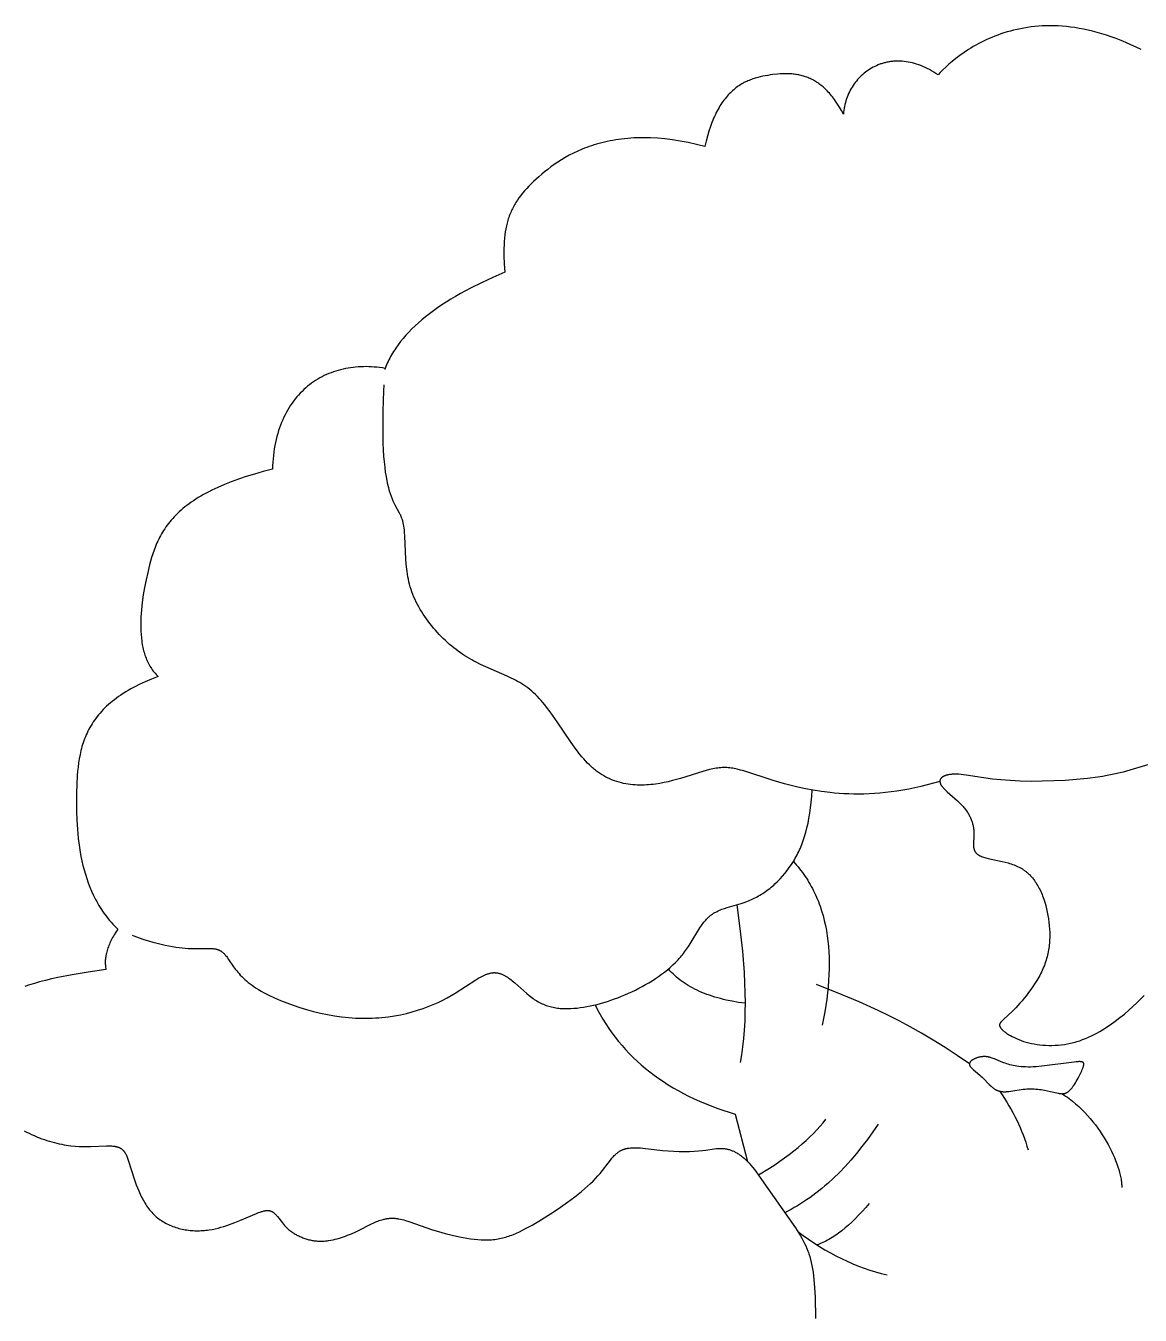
# Model space of a CAD drawing. Extents: x 321 to 471, y 203 to 316.
# Drawn here: x 391.55 to 433.61, y 266.75 to 315.42 of the extents above; entities that cross this region are included whole.
import ezdxf

# ---------------------------------------------------------------- set-up
doc = ezdxf.new("R2010")
doc.units = 0
doc.layers.get('0').update_dxf_attribs({"linetype": 'CONTINUOUS'})

msp = doc.modelspace()

# ---------------------------------------------------------------- linework, layer by layer
at = {"color": 7, "linetype": 'CONTINUOUS'}
for points in [[(433.648, 314.523), (433.455, 314.618), (433.264, 314.707), (433.076, 314.79), (432.889, 314.868), (432.705, 314.939), (432.523, 315.006), (432.343, 315.066), (432.166, 315.122), (431.99, 315.172), (431.817, 315.218), (431.647, 315.258), (431.478, 315.294), (431.312, 315.324), (431.148, 315.351), (430.986, 315.373), (430.826, 315.391), (430.669, 315.404), (430.514, 315.413), (430.362, 315.419), (430.211, 315.421), (430.063, 315.419), (429.917, 315.413), (429.774, 315.404), (429.633, 315.392), (429.494, 315.376), (429.358, 315.358), (429.224, 315.336), (429.092, 315.312), (428.963, 315.284), (428.836, 315.255), (428.711, 315.222), (428.589, 315.188), (428.469, 315.151), (428.352, 315.112), (428.237, 315.071), (428.124, 315.028), (428.014, 314.984), (427.906, 314.938), (427.801, 314.89), (427.698, 314.841), (427.598, 314.79), (427.5, 314.739), (427.404, 314.686), (427.311, 314.633), (427.221, 314.579), (427.133, 314.524), (426.964, 314.413), (426.806, 314.301), (426.657, 314.189), (426.519, 314.077), (426.391, 313.967), (426.273, 313.86), (426.165, 313.757), (426.068, 313.658), (425.981, 313.565), (425.899, 313.621), (425.818, 313.673), (425.736, 313.721), (425.655, 313.767), (425.574, 313.809), (425.493, 313.849), (425.413, 313.885), (425.332, 313.918), (425.252, 313.948), (425.173, 313.975), (425.094, 313.998), (425.015, 314.019), (424.937, 314.037), (424.859, 314.053), (424.782, 314.065), (424.706, 314.075), (424.63, 314.082), (424.555, 314.086), (424.517, 314.087), (424.48, 314.088), (424.443, 314.087), (424.406, 314.087), (424.37, 314.085), (424.333, 314.083), (424.297, 314.08), (424.261, 314.077), (424.225, 314.073), (424.19, 314.068), (424.154, 314.063), (424.119, 314.057), (424.084, 314.051), (424.05, 314.044), (424.015, 314.036), (423.981, 314.028), (423.947, 314.019), (423.913, 314.01), (423.88, 314), (423.846, 313.99), (423.813, 313.979), (423.781, 313.967), (423.748, 313.955), (423.716, 313.942), (423.653, 313.915), (423.59, 313.886), (423.529, 313.855), (423.469, 313.822), (423.41, 313.787), (423.353, 313.75), (423.297, 313.711), (423.242, 313.67), (423.189, 313.627), (423.137, 313.582), (423.086, 313.536), (423.037, 313.488), (422.99, 313.439), (422.944, 313.387), (422.9, 313.334), (422.857, 313.28), (422.816, 313.224), (422.777, 313.167), (422.739, 313.108), (422.704, 313.048), (422.67, 312.986), (422.638, 312.924), (422.607, 312.86), (422.579, 312.794), (422.553, 312.728), (422.528, 312.66), (422.506, 312.592), (422.485, 312.522), (422.467, 312.451), (422.451, 312.38), (422.437, 312.307), (422.425, 312.233), (422.416, 312.159), (422.409, 312.084), (422.335, 312.219), (422.26, 312.346), (422.185, 312.466), (422.109, 312.578), (422.071, 312.632), (422.033, 312.683), (421.995, 312.734), (421.956, 312.782), (421.917, 312.828), (421.879, 312.874), (421.839, 312.917), (421.8, 312.959), (421.761, 312.999), (421.721, 313.038), (421.682, 313.075), (421.642, 313.11), (421.602, 313.145), (421.562, 313.177), (421.522, 313.209), (421.481, 313.238), (421.441, 313.267), (421.4, 313.294), (421.359, 313.32), (421.318, 313.345), (421.277, 313.368), (421.235, 313.39), (421.194, 313.411), (421.152, 313.43), (421.11, 313.449), (421.068, 313.466), (421.026, 313.482), (420.984, 313.497), (420.942, 313.511), (420.899, 313.524), (420.856, 313.536), (420.814, 313.547), (420.77, 313.557), (420.727, 313.566), (420.684, 313.574), (420.641, 313.581), (420.597, 313.588), (420.553, 313.593), (420.509, 313.598), (420.465, 313.602), (420.377, 313.607), (420.288, 313.61), (420.198, 313.609), (420.108, 313.607), (420.017, 313.602), (419.925, 313.595), (419.741, 313.576), (419.647, 313.564), (419.554, 313.55), (419.46, 313.534), (419.366, 313.516), (419.271, 313.495), (419.177, 313.472), (419.083, 313.445), (419.037, 313.43), (418.99, 313.414), (418.943, 313.397), (418.897, 313.38), (418.85, 313.361), (418.804, 313.341), (418.758, 313.321), (418.712, 313.299), (418.667, 313.275), (418.622, 313.251), (418.576, 313.225), (418.532, 313.199), (418.487, 313.17), (418.443, 313.141), (418.399, 313.11), (418.355, 313.077), (418.312, 313.044), (418.269, 313.008), (418.226, 312.971), (418.184, 312.933), (418.142, 312.893), (418.101, 312.851), (418.06, 312.808), (418.02, 312.762), (417.98, 312.716), (417.94, 312.667), (417.901, 312.616), (417.863, 312.564), (417.825, 312.51), (417.787, 312.453), (417.751, 312.395), (417.714, 312.335), (417.679, 312.273), (417.644, 312.208), (417.609, 312.142), (417.576, 312.073), (417.543, 312.002), (417.51, 311.929), (417.479, 311.854), (417.448, 311.776), (417.418, 311.696), (417.388, 311.614), (417.331, 311.442), (417.278, 311.259), (417.228, 311.067), (417.181, 310.864), (416.861, 310.944), (416.551, 311.011), (416.25, 311.068), (415.957, 311.113), (415.674, 311.148), (415.399, 311.173), (415.133, 311.187), (414.875, 311.193), (414.749, 311.193), (414.625, 311.19), (414.503, 311.185), (414.383, 311.178), (414.266, 311.169), (414.15, 311.158), (414.036, 311.146), (413.924, 311.131), (413.814, 311.115), (413.706, 311.096), (413.599, 311.077), (413.495, 311.055), (413.392, 311.032), (413.292, 311.007), (413.193, 310.981), (413.095, 310.954), (413, 310.925), (412.906, 310.895), (412.814, 310.863), (412.724, 310.83), (412.635, 310.797), (412.548, 310.762), (412.38, 310.688), (412.217, 310.611), (412.061, 310.531), (411.911, 310.448), (411.767, 310.362), (411.629, 310.273), (411.496, 310.184), (411.369, 310.092), (411.248, 310), (411.132, 309.908), (411.02, 309.815), (410.914, 309.723), (410.813, 309.632), (410.716, 309.541), (410.624, 309.452), (410.536, 309.364), (410.453, 309.276), (410.374, 309.188), (410.3, 309.1), (410.229, 309.013), (410.163, 308.924), (410.101, 308.836), (410.072, 308.791), (410.043, 308.746), (410.015, 308.701), (409.989, 308.656), (409.963, 308.61), (409.939, 308.564), (409.915, 308.517), (409.892, 308.47), (409.87, 308.423), (409.849, 308.375), (409.829, 308.327), (409.81, 308.278), (409.792, 308.229), (409.774, 308.179), (409.758, 308.129), (409.742, 308.078), (409.727, 308.026), (409.713, 307.974), (409.7, 307.92), (409.688, 307.866), (409.665, 307.756), (409.646, 307.643), (409.63, 307.526), (409.617, 307.406), (409.608, 307.281), (409.6, 307.152), (409.596, 307.019), (409.595, 306.881), (409.596, 306.738), (409.606, 306.437), (409.626, 306.114), (409.173, 305.92), (408.742, 305.721), (408.334, 305.517), (407.95, 305.31), (407.766, 305.205), (407.588, 305.098), (407.415, 304.991), (407.248, 304.882), (407.087, 304.773), (406.932, 304.662), (406.782, 304.55), (406.638, 304.438), (406.5, 304.324), (406.367, 304.209), (406.24, 304.093), (406.119, 303.976), (406.003, 303.858), (405.894, 303.738), (405.79, 303.618), (405.691, 303.497), (405.598, 303.374), (405.511, 303.251), (405.47, 303.189), (405.43, 303.126), (405.391, 303.064), (405.354, 303.001), (405.319, 302.938), (405.284, 302.874), (405.252, 302.81), (405.22, 302.746), (405.19, 302.682), (405.162, 302.618), (405.134, 302.553), (405.109, 302.488)], [(405.107, 302.45), (405.109, 302.488), (405.005, 302.504), (404.902, 302.519), (404.799, 302.53), (404.696, 302.54), (404.594, 302.547), (404.493, 302.551), (404.393, 302.553), (404.293, 302.552), (404.193, 302.549), (404.095, 302.544), (403.997, 302.536), (403.9, 302.526), (403.804, 302.513), (403.709, 302.498), (403.614, 302.481), (403.521, 302.461), (403.428, 302.438), (403.337, 302.413), (403.247, 302.386), (403.157, 302.356), (403.069, 302.324), (402.982, 302.29), (402.896, 302.253), (402.812, 302.213), (402.728, 302.172), (402.646, 302.127), (402.566, 302.081), (402.486, 302.032), (402.409, 301.98), (402.332, 301.927), (402.257, 301.87), (402.184, 301.812), (402.112, 301.751), (402.042, 301.687), (401.973, 301.621), (401.906, 301.553), (401.841, 301.483), (401.777, 301.41), (401.715, 301.334), (401.655, 301.256), (401.597, 301.176), (401.541, 301.094), (401.487, 301.009), (401.434, 300.922), (401.384, 300.832), (401.336, 300.74), (401.289, 300.645), (401.245, 300.549), (401.203, 300.449), (401.163, 300.348), (401.125, 300.244), (401.09, 300.138), (401.057, 300.029), (401.026, 299.918), (400.998, 299.805), (400.972, 299.689), (400.948, 299.571), (400.927, 299.451), (400.908, 299.328), (400.892, 299.203), (400.878, 299.075), (400.867, 298.946), (400.859, 298.814), (400.853, 298.679), (400.507, 298.59), (400.18, 298.497), (399.87, 298.402), (399.577, 298.304), (399.302, 298.204), (399.042, 298.101), (398.798, 297.995), (398.569, 297.888), (398.459, 297.833), (398.354, 297.778), (398.252, 297.722), (398.153, 297.665), (398.058, 297.608), (397.966, 297.551), (397.877, 297.493), (397.791, 297.434), (397.709, 297.375), (397.629, 297.316), (397.553, 297.256), (397.479, 297.195), (397.408, 297.134), (397.34, 297.073), (397.274, 297.011), (397.211, 296.949), (397.15, 296.886), (397.092, 296.823), (397.037, 296.76), (396.983, 296.696), (396.932, 296.632), (396.883, 296.567), (396.836, 296.502), (396.792, 296.437), (396.749, 296.371), (396.708, 296.305), (396.669, 296.239), (396.631, 296.172), (396.596, 296.105), (396.562, 296.038), (396.529, 295.971), (396.498, 295.903), (396.469, 295.835), (396.441, 295.766), (396.388, 295.629), (396.34, 295.491), (396.296, 295.352), (396.255, 295.212), (396.218, 295.071), (396.149, 294.788), (396.087, 294.504), (396.03, 294.219), (395.981, 293.934), (395.941, 293.652), (395.91, 293.372), (395.899, 293.234), (395.89, 293.097), (395.885, 292.962), (395.882, 292.828), (395.883, 292.696), (395.888, 292.565), (395.896, 292.437), (395.907, 292.311), (395.923, 292.187), (395.932, 292.126), (395.942, 292.065), (395.954, 292.006), (395.966, 291.947), (395.98, 291.888), (395.994, 291.831), (396.01, 291.774), (396.026, 291.717), (396.044, 291.662), (396.063, 291.607), (396.084, 291.554), (396.105, 291.501), (396.128, 291.449), (396.152, 291.397), (396.177, 291.347), (396.203, 291.297), (396.231, 291.249), (396.26, 291.201), (396.29, 291.155), (396.322, 291.109), (396.355, 291.064), (396.389, 291.021), (396.425, 290.978), (396.462, 290.937), (396.501, 290.896), (396.541, 290.857), (396.287, 290.757), (396.048, 290.655), (395.822, 290.549), (395.714, 290.495), (395.61, 290.441), (395.509, 290.386), (395.411, 290.33), (395.316, 290.273), (395.224, 290.216), (395.136, 290.158), (395.05, 290.099), (394.968, 290.04), (394.888, 289.979), (394.811, 289.919), (394.737, 289.857), (394.666, 289.795), (394.598, 289.733), (394.532, 289.67), (394.468, 289.606), (394.408, 289.541), (394.349, 289.476), (394.294, 289.411), (394.24, 289.344), (394.189, 289.277), (394.14, 289.21), (394.094, 289.142), (394.049, 289.073), (394.007, 289.004), (393.967, 288.935), (393.929, 288.864), (393.893, 288.794), (393.858, 288.722), (393.826, 288.651), (393.795, 288.578), (393.766, 288.506), (393.739, 288.432), (393.714, 288.358), (393.69, 288.284), (393.667, 288.209), (393.646, 288.134), (393.627, 288.058), (393.609, 287.982), (393.592, 287.906), (393.562, 287.751), (393.538, 287.595), (393.517, 287.437), (393.5, 287.277), (393.487, 287.116), (393.469, 286.789), (393.459, 286.457), (393.456, 286.12), (393.46, 285.779), (393.471, 285.435), (393.493, 285.09), (393.525, 284.745), (393.546, 284.573), (393.57, 284.402), (393.598, 284.231), (393.629, 284.061), (393.664, 283.892), (393.703, 283.724), (393.746, 283.557), (393.794, 283.391), (393.846, 283.228), (393.903, 283.066), (393.964, 282.906), (394.031, 282.748), (394.103, 282.592), (394.141, 282.515), (394.181, 282.438), (394.221, 282.363), (394.264, 282.288), (394.307, 282.213), (394.352, 282.139), (394.399, 282.067), (394.447, 281.994), (394.497, 281.923), (394.548, 281.852), (394.601, 281.782), (394.655, 281.713), (394.711, 281.645), (394.769, 281.577), (394.828, 281.511), (394.889, 281.445), (394.952, 281.381), (395.017, 281.317), (395.018, 281.316)], [(395.017, 281.317), (394.947, 281.211), (394.882, 281.107), (394.852, 281.055), (394.823, 281.004), (394.796, 280.953), (394.77, 280.903), (394.746, 280.853), (394.723, 280.803), (394.701, 280.754), (394.681, 280.705), (394.662, 280.656), (394.645, 280.608), (394.629, 280.56), (394.614, 280.512), (394.601, 280.465), (394.589, 280.418), (394.578, 280.371), (394.569, 280.325), (394.562, 280.279), (394.556, 280.234), (394.551, 280.189), (394.547, 280.144), (394.546, 280.099), (394.545, 280.055), (394.546, 280.012), (394.548, 279.968), (394.552, 279.925), (394.557, 279.883), (394.563, 279.84), (394.571, 279.798), (393.895, 279.701), (393.292, 279.599), (392.756, 279.493), (392.512, 279.439), (392.283, 279.383), (392.069, 279.327), (391.869, 279.269), (391.682, 279.211), (391.508, 279.151)], [(391.478, 273.709), (391.573, 273.66), (391.669, 273.613), (391.766, 273.568), (391.862, 273.525), (391.959, 273.485), (392.056, 273.446), (392.153, 273.409), (392.249, 273.375), (392.345, 273.343), (392.44, 273.313), (392.534, 273.285), (392.628, 273.26), (392.72, 273.237), (392.811, 273.216), (392.9, 273.197), (392.988, 273.181), (393.075, 273.167), (393.161, 273.155), (393.245, 273.144), (393.408, 273.128), (393.566, 273.117), (393.718, 273.112), (393.863, 273.111), (394.002, 273.112), (394.595, 273.135), (394.692, 273.136), (394.738, 273.135), (394.782, 273.134), (394.823, 273.131), (394.844, 273.129), (394.863, 273.127), (394.883, 273.125), (394.901, 273.122), (394.919, 273.119), (394.937, 273.116), (394.954, 273.112), (394.971, 273.108), (394.988, 273.104), (395.004, 273.099), (395.019, 273.094), (395.034, 273.089), (395.049, 273.083), (395.064, 273.077), (395.077, 273.071), (395.091, 273.064), (395.104, 273.057), (395.117, 273.05), (395.13, 273.042), (395.142, 273.035), (395.154, 273.026), (395.165, 273.018), (395.177, 273.009), (395.188, 273), (395.198, 272.99), (395.209, 272.98), (395.219, 272.97), (395.229, 272.959), (395.238, 272.948), (395.248, 272.937), (395.257, 272.926), (395.266, 272.914), (395.275, 272.902), (395.283, 272.889), (395.291, 272.876), (395.3, 272.863), (395.308, 272.849), (395.315, 272.835), (395.323, 272.821), (395.331, 272.807), (395.345, 272.776), (395.359, 272.745), (395.373, 272.712), (395.387, 272.678), (395.4, 272.642), (395.426, 272.567), (395.637, 271.892), (395.718, 271.666), (395.763, 271.551), (395.811, 271.436), (395.862, 271.32), (395.918, 271.206), (395.947, 271.15), (395.977, 271.094), (396.008, 271.039), (396.04, 270.985), (396.074, 270.931), (396.108, 270.879), (396.144, 270.827), (396.181, 270.777), (396.219, 270.728), (396.258, 270.68), (396.298, 270.633), (396.34, 270.588), (396.383, 270.545), (396.427, 270.503), (396.473, 270.463), (396.52, 270.424), (396.568, 270.387), (396.616, 270.351), (396.666, 270.317), (396.717, 270.285), (396.769, 270.254), (396.822, 270.224), (396.875, 270.196), (396.93, 270.169), (396.985, 270.144), (397.041, 270.121), (397.097, 270.099), (397.154, 270.078), (397.212, 270.059), (397.27, 270.041), (397.328, 270.024), (397.387, 270.009), (397.446, 269.996), (397.506, 269.984), (397.565, 269.973), (397.626, 269.963), (397.686, 269.955), (397.746, 269.948), (397.806, 269.943), (397.867, 269.939), (397.927, 269.936), (397.987, 269.935), (398.047, 269.934), (398.107, 269.936), (398.167, 269.938), (398.227, 269.942), (398.286, 269.947), (398.345, 269.952), (398.403, 269.96), (398.462, 269.968), (398.577, 269.987), (398.691, 270.01), (398.804, 270.036), (398.914, 270.065), (399.023, 270.096), (399.13, 270.13), (399.234, 270.165), (399.435, 270.24), (399.625, 270.317), (400.26, 270.591), (400.325, 270.617), (400.388, 270.639), (400.418, 270.649), (400.448, 270.659), (400.476, 270.667), (400.505, 270.675), (400.532, 270.681), (400.559, 270.686), (400.585, 270.691), (400.598, 270.693), (400.611, 270.694), (400.624, 270.696), (400.636, 270.697), (400.648, 270.697), (400.66, 270.698), (400.672, 270.698), (400.684, 270.698), (400.696, 270.697), (400.707, 270.696), (400.718, 270.695), (400.73, 270.694), (400.741, 270.692), (400.752, 270.69), (400.762, 270.688), (400.773, 270.685), (400.784, 270.682), (400.794, 270.679), (400.804, 270.675), (400.814, 270.671), (400.824, 270.666), (400.834, 270.662), (400.844, 270.657), (400.853, 270.651), (400.863, 270.646), (400.872, 270.64), (400.881, 270.633), (400.891, 270.627), (400.9, 270.62), (400.909, 270.613), (400.918, 270.605), (400.927, 270.598), (400.935, 270.59), (400.944, 270.581), (400.962, 270.564), (400.979, 270.546), (400.996, 270.528), (401.013, 270.508), (401.047, 270.467), (401.231, 270.23), (401.272, 270.18), (401.316, 270.129), (401.339, 270.104), (401.363, 270.08), (401.388, 270.055), (401.413, 270.031), (401.44, 270.007), (401.467, 269.983), (401.495, 269.96), (401.524, 269.937), (401.553, 269.915), (401.584, 269.893), (401.615, 269.871), (401.647, 269.85), (401.679, 269.83), (401.713, 269.81), (401.746, 269.79), (401.781, 269.772), (401.816, 269.753), (401.852, 269.736), (401.888, 269.719), (401.925, 269.702), (401.962, 269.686), (402, 269.671), (402.038, 269.657), (402.076, 269.643), (402.115, 269.631), (402.154, 269.619), (402.194, 269.607), (402.234, 269.597), (402.274, 269.587), (402.314, 269.578), (402.355, 269.57), (402.396, 269.564), (402.437, 269.557), (402.478, 269.552), (402.52, 269.548), (402.561, 269.545), (402.603, 269.543), (402.644, 269.542), (402.686, 269.541), (402.728, 269.542), (402.77, 269.544), (402.811, 269.546), (402.853, 269.549), (402.895, 269.553), (402.936, 269.558), (402.978, 269.564), (403.061, 269.577), (403.143, 269.593), (403.224, 269.612), (403.305, 269.632), (403.385, 269.655), (403.464, 269.68), (403.542, 269.706), (403.618, 269.733), (403.693, 269.762), (403.838, 269.821), (403.975, 269.883), (404.106, 269.945), (404.574, 270.182), (404.681, 270.233), (404.734, 270.256), (404.786, 270.279), (404.837, 270.299), (404.889, 270.318), (404.94, 270.336), (404.99, 270.351), (405.041, 270.365), (405.067, 270.371), (405.092, 270.377), (405.118, 270.382), (405.143, 270.387), (405.169, 270.391), (405.195, 270.395), (405.221, 270.399), (405.247, 270.401), (405.273, 270.404), (405.299, 270.405), (405.325, 270.407), (405.352, 270.407), (405.378, 270.408), (405.405, 270.407), (405.432, 270.406), (405.46, 270.405), (405.487, 270.403), (405.515, 270.4), (405.543, 270.397), (405.571, 270.393), (405.6, 270.388), (405.629, 270.383), (405.688, 270.371), (405.748, 270.357), (405.81, 270.341), (405.874, 270.322), (406.009, 270.279), (406.896, 269.974), (407.129, 269.901), (407.38, 269.83), (407.644, 269.762), (407.917, 269.7), (408.054, 269.673), (408.193, 269.649), (408.331, 269.628), (408.469, 269.611), (408.605, 269.598), (408.74, 269.59), (408.806, 269.587), (408.872, 269.586), (408.937, 269.586), (409.001, 269.588), (409.065, 269.591), (409.127, 269.595), (409.189, 269.601), (409.251, 269.608), (409.311, 269.616), (409.371, 269.626), (409.43, 269.637), (409.489, 269.65), (409.548, 269.664), (409.606, 269.679), (409.664, 269.695), (409.722, 269.712), (409.779, 269.731), (409.836, 269.751), (409.893, 269.772), (409.951, 269.794), (410.065, 269.843), (410.18, 269.895), (410.296, 269.952), (410.413, 270.013), (410.655, 270.148), (410.907, 270.298), (411.447, 270.637), (411.724, 270.823), (412, 271.016), (412.267, 271.213), (412.396, 271.313), (412.52, 271.413), (412.64, 271.514), (412.754, 271.614), (412.862, 271.713), (412.962, 271.812), (413.056, 271.909), (413.142, 272.005), (413.222, 272.099), (413.615, 272.604), (413.673, 272.674), (413.702, 272.708), (413.731, 272.74), (413.76, 272.771), (413.79, 272.801), (413.82, 272.829), (413.835, 272.842), (413.85, 272.855), (413.866, 272.868), (413.881, 272.88), (413.897, 272.893), (413.913, 272.904), (413.929, 272.915), (413.945, 272.926), (413.962, 272.937), (413.979, 272.947), (413.996, 272.956), (414.013, 272.965), (414.03, 272.974), (414.048, 272.982), (414.066, 272.99), (414.085, 272.998), (414.103, 273.005), (414.122, 273.011), (414.141, 273.017), (414.161, 273.023), (414.18, 273.028), (414.2, 273.033), (414.221, 273.038), (414.241, 273.042), (414.262, 273.046), (414.283, 273.05), (414.325, 273.056), (414.369, 273.06), (414.413, 273.064), (414.458, 273.066), (414.504, 273.068), (414.55, 273.068), (414.598, 273.067), (414.646, 273.065), (414.744, 273.06), (414.844, 273.052), (415.58, 272.965), (415.794, 272.947), (416.004, 272.935), (416.21, 272.928), (416.408, 272.927), (416.597, 272.93), (416.774, 272.938), (416.938, 272.948), (417.085, 272.961), (417.216, 272.977), (417.529, 273.023), (417.618, 273.035), (417.661, 273.039), (417.704, 273.042), (417.747, 273.043), (417.768, 273.044), (417.79, 273.043), (417.812, 273.043), (417.834, 273.042), (417.857, 273.04), (417.88, 273.039), (417.903, 273.036), (417.927, 273.033), (417.951, 273.03), (417.976, 273.026), (418.001, 273.021), (418.026, 273.016), (418.052, 273.009), (418.078, 273.003), (418.104, 272.995), (418.131, 272.987), (418.158, 272.978), (418.185, 272.968), (418.212, 272.957), (418.24, 272.946), (418.269, 272.933), (418.297, 272.92), (418.326, 272.905), (418.355, 272.89), (418.384, 272.874), (418.414, 272.856), (418.444, 272.837), (418.474, 272.818), (418.504, 272.797), (418.535, 272.775), (418.566, 272.752), (418.597, 272.727), (418.628, 272.701), (418.659, 272.674), (418.691, 272.646), (418.723, 272.616), (418.755, 272.585), (418.787, 272.552), (418.819, 272.518), (418.851, 272.483), (418.917, 272.408), (418.983, 272.329), (419.049, 272.244), (419.184, 272.064), (419.321, 271.871), (420.601, 270.039), (420.726, 269.845), (420.785, 269.748), (420.841, 269.652), (420.894, 269.555), (420.944, 269.458), (420.99, 269.361), (421.032, 269.263), (421.071, 269.163), (421.09, 269.113), (421.107, 269.062), (421.14, 268.957), (421.17, 268.849), (421.197, 268.737), (421.222, 268.62), (421.244, 268.498), (421.263, 268.37), (421.281, 268.235), (421.296, 268.092), (421.321, 267.782), (421.339, 267.435), (421.359, 266.624)]]:
    msp.add_lwpolyline(points, dxfattribs=at)
at = {"color": 1, "linetype": 'CONTINUOUS'}
for points in [[(426.051, 286.899), (425.808, 286.827), (425.569, 286.762), (425.334, 286.703), (425.102, 286.651), (424.874, 286.604), (424.649, 286.563), (424.428, 286.528), (424.211, 286.498), (423.998, 286.473), (423.788, 286.454), (423.583, 286.438), (423.381, 286.427), (423.183, 286.421), (422.988, 286.418), (422.798, 286.42), (422.612, 286.424), (422.43, 286.432), (422.251, 286.444), (422.077, 286.458), (421.907, 286.474), (421.579, 286.515), (421.267, 286.564), (420.973, 286.619), (420.695, 286.679), (420.434, 286.741), (420.191, 286.805), (419.757, 286.929), (418.646, 287.29), (418.522, 287.326), (418.403, 287.357), (418.346, 287.37), (418.288, 287.382), (418.232, 287.392), (418.176, 287.401), (418.12, 287.408), (418.064, 287.414), (418.008, 287.418), (417.952, 287.42), (417.896, 287.42), (417.839, 287.418), (417.782, 287.414), (417.723, 287.409), (417.664, 287.402), (417.605, 287.393), (417.545, 287.382), (417.484, 287.37), (417.36, 287.342), (417.233, 287.309), (417.103, 287.272), (416.262, 287.009), (416.111, 286.966), (415.957, 286.925), (415.8, 286.886), (415.64, 286.851), (415.477, 286.821), (415.311, 286.796), (415.227, 286.785), (415.142, 286.776), (415.058, 286.769), (414.972, 286.763), (414.887, 286.759), (414.801, 286.757), (414.715, 286.758), (414.629, 286.76), (414.543, 286.764), (414.457, 286.771), (414.37, 286.78), (414.284, 286.791), (414.198, 286.805), (414.113, 286.822), (414.027, 286.841), (413.942, 286.863), (413.858, 286.888), (413.773, 286.916), (413.69, 286.947), (413.648, 286.964), (413.607, 286.981), (413.565, 287), (413.524, 287.019), (413.483, 287.039), (413.443, 287.06), (413.402, 287.081), (413.362, 287.104), (413.322, 287.127), (413.282, 287.152), (413.242, 287.177), (413.202, 287.203), (413.163, 287.23), (413.124, 287.258), (413.085, 287.287), (413.047, 287.316), (413.009, 287.347), (412.971, 287.379), (412.933, 287.412), (412.896, 287.446), (412.822, 287.516), (412.749, 287.59), (412.677, 287.667), (412.606, 287.747), (412.535, 287.829), (412.466, 287.915), (412.397, 288.002), (412.261, 288.183), (412.127, 288.371), (411.602, 289.145), (411.338, 289.521), (411.204, 289.699), (411.136, 289.785), (411.068, 289.869), (410.999, 289.949), (410.929, 290.027), (410.859, 290.102), (410.788, 290.173), (410.716, 290.241), (410.643, 290.305), (410.569, 290.366), (410.495, 290.423), (410.419, 290.478), (410.343, 290.531), (410.267, 290.58), (410.189, 290.628), (410.111, 290.673), (410.033, 290.716), (409.953, 290.758), (409.874, 290.798), (409.712, 290.875), (408.716, 291.31), (408.547, 291.393), (408.462, 291.437), (408.378, 291.483), (408.293, 291.531), (408.209, 291.581), (408.125, 291.634), (408.04, 291.69), (407.956, 291.748), (407.873, 291.808), (407.79, 291.87), (407.708, 291.935), (407.626, 292.002), (407.545, 292.07), (407.465, 292.141), (407.385, 292.214), (407.307, 292.288), (407.231, 292.365), (407.155, 292.443), (407.081, 292.522), (407.008, 292.603), (406.937, 292.686), (406.867, 292.77), (406.799, 292.855), (406.733, 292.941), (406.669, 293.029), (406.607, 293.117), (406.547, 293.207), (406.49, 293.298), (406.434, 293.389), (406.382, 293.482), (406.331, 293.575), (406.284, 293.668), (406.239, 293.763), (406.197, 293.857), (406.158, 293.953), (406.122, 294.048), (406.089, 294.144), (406.059, 294.24), (406.032, 294.336), (406.009, 294.433), (405.988, 294.529), (405.969, 294.625), (405.953, 294.721), (405.938, 294.816), (405.926, 294.911), (405.907, 295.1), (405.893, 295.286), (405.855, 296.155), (405.843, 296.311), (405.835, 296.387), (405.826, 296.46), (405.816, 296.532), (405.803, 296.601), (405.797, 296.635), (405.789, 296.668), (405.781, 296.701), (405.773, 296.733), (405.764, 296.765), (405.754, 296.796), (405.744, 296.826), (405.733, 296.856), (405.722, 296.885), (405.709, 296.914), (405.697, 296.942), (405.683, 296.97), (405.655, 297.025), (405.491, 297.325), (405.455, 297.395), (405.419, 297.472), (405.383, 297.555), (405.348, 297.646), (405.313, 297.746), (405.279, 297.854), (405.246, 297.974), (405.214, 298.104), (405.184, 298.247), (405.156, 298.403), (405.13, 298.573), (405.106, 298.759), (405.085, 298.96), (405.067, 299.178), (405.052, 299.413), (405.041, 299.668), (405.03, 300.237), (405.036, 300.891), (405.062, 301.639), (405.074, 301.861)], [(434.071, 287.576), (432.976, 287.251), (432.685, 287.181), (432.363, 287.115), (432.19, 287.085), (432.009, 287.056), (431.623, 287.006), (431.213, 286.965), (430.786, 286.934), (430.351, 286.912), (429.917, 286.901), (429.492, 286.899), (429.084, 286.907), (428.702, 286.925), (428.353, 286.953), (428.036, 286.987), (427.041, 287.134), (426.943, 287.147), (426.85, 287.157), (426.761, 287.164), (426.718, 287.166), (426.677, 287.168), (426.636, 287.169), (426.596, 287.168), (426.558, 287.167), (426.52, 287.165), (426.484, 287.162), (426.449, 287.158), (426.415, 287.154), (426.382, 287.148), (426.35, 287.142), (426.335, 287.138), (426.32, 287.135), (426.306, 287.131), (426.292, 287.127), (426.278, 287.123), (426.264, 287.118), (426.251, 287.113), (426.239, 287.109), (426.226, 287.104), (426.214, 287.098), (426.203, 287.093), (426.191, 287.087), (426.181, 287.082), (426.17, 287.076), (426.16, 287.07), (426.151, 287.063), (426.141, 287.057), (426.137, 287.054), (426.133, 287.05), (426.128, 287.047), (426.124, 287.044), (426.12, 287.04), (426.116, 287.037), (426.113, 287.033), (426.109, 287.029), (426.105, 287.026), (426.102, 287.022), (426.098, 287.018), (426.095, 287.015), (426.092, 287.011), (426.089, 287.007), (426.086, 287.003), (426.083, 286.999), (426.08, 286.995), (426.078, 286.991), (426.075, 286.987), (426.073, 286.983), (426.071, 286.979), (426.069, 286.975), (426.067, 286.971), (426.065, 286.966), (426.063, 286.962), (426.061, 286.958), (426.06, 286.954), (426.058, 286.949), (426.057, 286.945), (426.056, 286.94), (426.055, 286.936), (426.054, 286.931), (426.053, 286.927), (426.052, 286.922), (426.052, 286.918), (426.051, 286.913), (426.051, 286.908), (426.051, 286.903), (426.051, 286.899), (426.051, 286.894), (426.051, 286.889), (426.052, 286.884), (426.052, 286.879), (426.053, 286.874), (426.053, 286.869), (426.054, 286.864), (426.055, 286.859), (426.056, 286.854), (426.057, 286.849), (426.059, 286.844), (426.06, 286.839), (426.062, 286.833), (426.064, 286.828), (426.066, 286.823), (426.068, 286.818), (426.07, 286.812), (426.072, 286.807), (426.075, 286.801), (426.077, 286.796), (426.08, 286.79), (426.086, 286.779), (426.092, 286.768), (426.099, 286.757), (426.107, 286.746), (426.115, 286.734), (426.123, 286.722), (426.132, 286.711), (426.141, 286.699), (426.151, 286.687), (426.172, 286.663), (426.194, 286.638), (426.218, 286.613), (426.269, 286.561), (426.325, 286.508), (426.713, 286.163), (426.779, 286.102), (426.842, 286.04), (426.902, 285.977), (426.931, 285.946), (426.958, 285.914), (426.985, 285.882), (427.01, 285.85), (427.035, 285.818), (427.058, 285.786), (427.08, 285.753), (427.101, 285.721), (427.121, 285.688), (427.14, 285.656), (427.158, 285.623), (427.175, 285.59), (427.191, 285.558), (427.206, 285.525), (427.22, 285.492), (427.234, 285.46), (427.246, 285.427), (427.257, 285.394), (427.268, 285.361), (427.278, 285.329), (427.287, 285.296), (427.295, 285.263), (427.302, 285.231), (427.309, 285.198), (427.315, 285.166), (427.32, 285.134), (427.324, 285.101), (427.328, 285.069), (427.331, 285.037), (427.333, 285.006), (427.335, 284.974), (427.336, 284.942), (427.337, 284.911), (427.336, 284.88), (427.335, 284.818), (427.321, 284.581), (427.319, 284.525), (427.319, 284.498), (427.32, 284.471), (427.321, 284.445), (427.323, 284.432), (427.324, 284.419), (427.326, 284.407), (427.327, 284.394), (427.329, 284.381), (427.332, 284.369), (427.334, 284.357), (427.337, 284.345), (427.341, 284.333), (427.344, 284.321), (427.348, 284.31), (427.353, 284.298), (427.357, 284.287), (427.362, 284.276), (427.368, 284.265), (427.371, 284.259), (427.373, 284.254), (427.377, 284.248), (427.38, 284.243), (427.383, 284.238), (427.386, 284.233), (427.39, 284.227), (427.393, 284.222), (427.397, 284.217), (427.401, 284.212), (427.405, 284.207), (427.409, 284.202), (427.413, 284.197), (427.417, 284.192), (427.422, 284.187), (427.426, 284.183), (427.431, 284.178), (427.436, 284.173), (427.441, 284.168), (427.446, 284.164), (427.451, 284.159), (427.456, 284.155), (427.467, 284.146), (427.479, 284.137), (427.491, 284.129), (427.504, 284.12), (427.517, 284.112), (427.531, 284.104), (427.545, 284.096), (427.56, 284.089), (427.576, 284.082), (427.592, 284.074), (427.609, 284.068), (427.627, 284.061), (427.663, 284.048), (427.702, 284.035), (427.743, 284.023), (427.785, 284.012), (427.876, 283.99), (428.402, 283.877), (428.515, 283.849), (428.628, 283.818), (428.684, 283.802), (428.74, 283.784), (428.796, 283.764), (428.851, 283.744), (428.905, 283.722), (428.959, 283.699), (429.012, 283.675), (429.064, 283.649), (429.089, 283.635), (429.114, 283.621), (429.139, 283.606), (429.164, 283.591), (429.188, 283.576), (429.212, 283.56), (429.235, 283.544), (429.258, 283.527), (429.281, 283.51), (429.303, 283.492), (429.326, 283.474), (429.347, 283.456), (429.369, 283.437), (429.39, 283.418), (429.411, 283.398), (429.431, 283.378), (429.471, 283.337), (429.51, 283.295), (429.548, 283.251), (429.584, 283.205), (429.619, 283.159), (429.653, 283.111), (429.685, 283.062), (429.717, 283.011), (429.747, 282.96), (429.777, 282.907), (429.805, 282.854), (429.832, 282.799), (429.858, 282.744), (429.883, 282.687), (429.907, 282.63), (429.93, 282.572), (429.952, 282.514), (429.972, 282.454), (430.011, 282.334), (430.046, 282.211), (430.078, 282.086), (430.106, 281.96), (430.131, 281.833), (430.152, 281.705), (430.17, 281.577), (430.183, 281.447), (430.193, 281.318), (430.198, 281.187), (430.199, 281.122), (430.199, 281.057), (430.197, 280.991), (430.195, 280.926), (430.191, 280.861), (430.186, 280.795), (430.18, 280.73), (430.172, 280.665), (430.163, 280.599), (430.153, 280.534), (430.141, 280.469), (430.128, 280.404), (430.113, 280.339), (430.097, 280.274), (430.08, 280.209), (430.061, 280.144), (430.04, 280.08), (430.018, 280.015), (429.995, 279.951), (429.969, 279.887), (429.943, 279.823), (429.914, 279.76), (429.884, 279.697), (429.853, 279.634), (429.821, 279.571), (429.787, 279.509), (429.716, 279.387), (429.642, 279.267), (429.564, 279.149), (429.484, 279.035), (429.402, 278.924), (429.32, 278.816), (429.237, 278.713), (429.154, 278.615), (429.072, 278.521), (428.992, 278.432), (428.914, 278.349), (428.839, 278.273), (428.768, 278.202), (428.639, 278.08), (428.44, 277.899), (428.403, 277.864), (428.387, 277.847), (428.372, 277.831), (428.365, 277.823), (428.358, 277.816), (428.352, 277.808), (428.346, 277.801), (428.34, 277.793), (428.335, 277.786), (428.33, 277.779), (428.326, 277.772), (428.324, 277.768), (428.322, 277.765), (428.32, 277.761), (428.318, 277.758), (428.317, 277.754), (428.315, 277.751), (428.314, 277.747), (428.312, 277.744), (428.311, 277.741), (428.31, 277.737), (428.309, 277.734), (428.308, 277.73), (428.307, 277.727), (428.306, 277.724), (428.305, 277.72), (428.304, 277.717), (428.304, 277.713), (428.303, 277.71), (428.303, 277.707), (428.303, 277.703), (428.303, 277.7), (428.303, 277.696), (428.303, 277.693), (428.303, 277.689), (428.303, 277.686), (428.304, 277.683), (428.304, 277.679), (428.305, 277.676), (428.305, 277.672), (428.306, 277.669), (428.307, 277.665), (428.308, 277.661), (428.309, 277.658), (428.31, 277.654), (428.312, 277.651), (428.313, 277.647), (428.314, 277.643), (428.316, 277.64), (428.318, 277.636), (428.32, 277.632), (428.322, 277.629), (428.324, 277.625), (428.326, 277.621), (428.328, 277.617), (428.333, 277.609), (428.338, 277.602), (428.344, 277.593), (428.35, 277.585), (428.356, 277.577), (428.363, 277.568), (428.371, 277.56), (428.378, 277.551), (428.387, 277.542), (428.395, 277.533), (428.414, 277.515), (428.434, 277.497), (428.455, 277.478), (428.478, 277.459), (428.503, 277.44), (428.529, 277.42), (428.556, 277.4), (428.585, 277.381), (428.615, 277.361), (428.647, 277.341), (428.679, 277.321), (428.713, 277.301), (428.785, 277.262), (428.862, 277.224), (428.942, 277.186), (429.027, 277.15), (429.117, 277.116), (429.209, 277.084), (429.305, 277.055), (429.355, 277.041), (429.405, 277.028), (429.455, 277.016), (429.507, 277.004), (429.612, 276.984), (429.719, 276.967), (429.829, 276.953), (429.94, 276.943), (430.053, 276.936), (430.168, 276.932), (430.283, 276.933), (430.399, 276.937), (430.516, 276.944), (430.634, 276.956), (430.751, 276.971), (430.868, 276.99), (430.985, 277.014), (431.043, 277.027), (431.1, 277.041), (431.158, 277.056), (431.215, 277.073), (431.272, 277.09), (431.329, 277.108), (431.441, 277.148), (431.552, 277.191), (431.662, 277.238), (431.77, 277.288), (431.876, 277.341), (431.981, 277.397), (432.085, 277.455), (432.186, 277.515), (432.286, 277.577), (432.385, 277.641), (432.481, 277.707), (432.668, 277.841), (432.847, 277.978), (433.017, 278.116), (433.18, 278.255), (433.336, 278.394), (433.485, 278.533), (433.767, 278.809)], [(395.564, 281.091), (395.63, 281.066), (395.82, 280.997), (396.001, 280.934), (396.176, 280.879), (396.344, 280.829), (396.505, 280.785), (396.659, 280.747), (396.806, 280.714), (396.948, 280.685), (397.083, 280.661), (397.212, 280.641), (397.335, 280.625), (397.452, 280.612), (397.564, 280.602), (397.671, 280.595), (397.772, 280.589), (397.96, 280.585), (398.478, 280.59), (398.536, 280.589), (398.592, 280.586), (398.618, 280.584), (398.644, 280.582), (398.668, 280.579), (398.693, 280.575), (398.716, 280.571), (398.727, 280.568), (398.739, 280.566), (398.75, 280.563), (398.761, 280.56), (398.771, 280.557), (398.782, 280.554), (398.792, 280.55), (398.803, 280.547), (398.813, 280.543), (398.823, 280.539), (398.833, 280.535), (398.842, 280.53), (398.852, 280.526), (398.861, 280.521), (398.871, 280.516), (398.88, 280.511), (398.889, 280.506), (398.898, 280.501), (398.907, 280.496), (398.916, 280.49), (398.924, 280.484), (398.933, 280.478), (398.95, 280.466), (398.966, 280.453), (398.982, 280.439), (398.998, 280.425), (399.013, 280.411), (399.029, 280.396), (399.044, 280.38), (399.058, 280.364), (399.073, 280.347), (399.088, 280.33), (399.116, 280.294), (399.145, 280.256), (399.202, 280.175), (399.391, 279.898), (399.466, 279.797), (399.506, 279.745), (399.549, 279.692), (399.595, 279.639), (399.644, 279.585), (399.696, 279.531), (399.751, 279.476), (399.81, 279.421), (399.872, 279.366), (399.939, 279.311), (400.01, 279.256), (400.085, 279.201), (400.165, 279.146), (400.248, 279.092), (400.336, 279.038), (400.428, 278.984), (400.523, 278.931), (400.622, 278.879), (400.724, 278.827), (400.937, 278.726), (401.161, 278.628), (401.395, 278.534), (401.638, 278.446), (401.888, 278.362), (402.144, 278.285), (402.405, 278.215), (402.669, 278.151), (402.934, 278.096), (403.201, 278.049), (403.466, 278.011), (403.598, 277.996), (403.729, 277.983), (403.86, 277.972), (403.99, 277.965), (404.118, 277.959), (404.246, 277.956), (404.373, 277.956), (404.498, 277.958), (404.623, 277.962), (404.746, 277.968), (404.869, 277.976), (404.99, 277.987), (405.11, 277.999), (405.229, 278.014), (405.462, 278.048), (405.69, 278.09), (405.912, 278.139), (406.129, 278.194), (406.338, 278.255), (406.542, 278.322), (406.738, 278.394), (406.927, 278.47), (407.109, 278.55), (407.283, 278.635), (407.449, 278.722), (407.608, 278.812), (407.759, 278.903), (408.539, 279.409), (408.651, 279.476), (408.706, 279.507), (408.76, 279.536), (408.813, 279.562), (408.866, 279.586), (408.892, 279.598), (408.917, 279.608), (408.943, 279.618), (408.968, 279.627), (408.994, 279.635), (409.019, 279.643), (409.044, 279.65), (409.068, 279.656), (409.093, 279.662), (409.118, 279.666), (409.142, 279.67), (409.166, 279.673), (409.19, 279.675), (409.202, 279.676), (409.215, 279.677), (409.227, 279.677), (409.239, 279.677), (409.251, 279.677), (409.262, 279.676), (409.274, 279.676), (409.286, 279.675), (409.298, 279.674), (409.31, 279.673), (409.322, 279.671), (409.334, 279.67), (409.346, 279.668), (409.357, 279.666), (409.381, 279.661), (409.404, 279.655), (409.428, 279.649), (409.451, 279.642), (409.474, 279.634), (409.498, 279.625), (409.521, 279.616), (409.544, 279.606), (409.567, 279.596), (409.59, 279.584), (409.613, 279.572), (409.636, 279.56), (409.659, 279.547), (409.682, 279.533), (409.728, 279.504), (409.773, 279.474), (409.819, 279.441), (409.864, 279.407), (409.909, 279.371), (410, 279.296), (410.457, 278.89), (410.55, 278.812), (410.597, 278.774), (410.645, 278.738), (410.692, 278.703), (410.74, 278.669), (410.789, 278.638), (410.837, 278.608), (410.886, 278.579), (410.935, 278.553), (410.985, 278.528), (411.035, 278.504), (411.086, 278.482), (411.136, 278.462), (411.187, 278.443), (411.239, 278.425), (411.291, 278.409), (411.343, 278.395), (411.396, 278.381), (411.449, 278.369), (411.502, 278.359), (411.556, 278.35), (411.611, 278.342), (411.665, 278.335), (411.72, 278.33), (411.776, 278.325), (411.832, 278.322), (411.888, 278.32), (411.945, 278.319), (412.002, 278.319), (412.06, 278.321), (412.118, 278.323), (412.236, 278.331), (412.355, 278.342), (412.477, 278.357), (412.6, 278.375), (412.725, 278.397), (412.851, 278.422), (412.979, 278.45), (413.108, 278.481), (413.238, 278.515), (413.369, 278.553), (413.5, 278.593), (413.633, 278.637), (413.765, 278.683), (413.897, 278.732), (414.03, 278.785), (414.162, 278.839), (414.294, 278.897), (414.426, 278.957), (414.556, 279.021), (414.686, 279.086), (414.815, 279.155), (414.942, 279.225), (415.067, 279.299), (415.19, 279.374), (415.312, 279.452), (415.43, 279.533), (415.546, 279.616), (415.659, 279.701), (415.768, 279.788), (415.874, 279.877), (415.976, 279.969), (416.073, 280.063), (416.121, 280.11), (416.167, 280.158), (416.212, 280.207), (416.255, 280.256), (416.298, 280.306), (416.339, 280.356), (416.379, 280.406), (416.417, 280.457), (416.491, 280.56), (416.561, 280.663), (416.628, 280.767), (416.99, 281.365), (417.051, 281.455), (417.081, 281.499), (417.113, 281.541), (417.144, 281.583), (417.177, 281.623), (417.21, 281.661), (417.244, 281.699), (417.278, 281.735), (417.296, 281.752), (417.314, 281.769), (417.332, 281.786), (417.351, 281.802), (417.369, 281.818), (417.388, 281.833), (417.408, 281.848), (417.427, 281.863), (417.447, 281.877), (417.467, 281.891), (417.488, 281.904), (417.508, 281.917), (417.551, 281.942), (417.594, 281.966), (417.638, 281.988), (417.683, 282.01), (417.729, 282.03), (417.776, 282.049), (417.824, 282.068), (417.921, 282.102), (418.021, 282.135), (418.551, 282.292), (418.66, 282.328), (418.77, 282.367), (418.825, 282.388), (418.88, 282.41), (418.935, 282.434), (418.99, 282.458), (419.044, 282.484), (419.098, 282.512), (419.153, 282.541), (419.207, 282.571), (419.26, 282.602), (419.314, 282.635), (419.367, 282.669), (419.419, 282.704), (419.472, 282.741), (419.524, 282.778), (419.575, 282.817), (419.626, 282.857), (419.677, 282.899), (419.727, 282.941), (419.777, 282.984), (419.826, 283.029), (419.923, 283.121), (420.017, 283.218), (420.109, 283.318), (420.198, 283.423), (420.284, 283.531), (420.366, 283.642), (420.446, 283.757), (420.521, 283.875), (420.558, 283.935), (420.593, 283.995), (420.628, 284.057), (420.661, 284.12), (420.694, 284.184), (420.726, 284.249), (420.757, 284.315), (420.786, 284.382), (420.815, 284.451), (420.843, 284.521), (420.87, 284.593), (420.896, 284.666), (420.922, 284.741), (420.946, 284.817), (420.992, 284.975), (421.034, 285.142), (421.073, 285.316), (421.108, 285.5), (421.139, 285.692), (421.167, 285.895), (421.191, 286.109), (421.212, 286.334), (421.229, 286.571)], [(420.521, 283.874), (420.582, 283.808), (420.64, 283.74), (420.698, 283.671), (420.754, 283.601), (420.808, 283.53), (420.862, 283.459), (420.914, 283.386), (420.964, 283.313), (421.013, 283.238), (421.061, 283.163), (421.108, 283.086), (421.153, 283.009), (421.197, 282.931), (421.239, 282.852), (421.28, 282.772), (421.319, 282.691), (421.358, 282.609), (421.395, 282.526), (421.43, 282.442), (421.464, 282.357), (421.497, 282.271), (421.528, 282.185), (421.587, 282.009), (421.64, 281.829), (421.688, 281.645), (421.73, 281.458), (421.767, 281.266), (421.799, 281.071), (421.824, 280.873), (421.845, 280.67), (421.86, 280.464), (421.869, 280.254), (421.873, 280.04), (421.872, 279.823), (421.865, 279.602), (421.852, 279.377), (421.834, 279.148), (421.811, 278.915), (421.782, 278.679), (421.747, 278.439), (421.708, 278.195), (421.662, 277.948), (421.612, 277.697)], [(418.382, 282.241), (418.506, 281.343), (418.599, 280.489), (418.661, 279.679), (418.681, 279.29), (418.693, 278.912), (418.697, 278.546), (418.694, 278.19), (418.683, 277.845), (418.664, 277.511), (418.638, 277.188), (418.604, 276.875), (418.562, 276.574), (418.513, 276.284)], [(418.697, 278.521), (418.452, 278.555), (418.216, 278.596), (417.989, 278.644), (417.878, 278.669), (417.769, 278.697), (417.663, 278.726), (417.559, 278.756), (417.456, 278.788), (417.356, 278.822), (417.258, 278.857), (417.163, 278.894), (417.069, 278.932), (416.977, 278.971), (416.888, 279.013), (416.801, 279.055), (416.715, 279.1), (416.632, 279.146), (416.551, 279.193), (416.472, 279.242), (416.396, 279.292), (416.321, 279.344), (416.249, 279.398), (416.178, 279.453), (416.11, 279.509), (416.044, 279.567), (415.98, 279.627), (415.918, 279.688), (415.859, 279.751), (415.801, 279.815)], [(427.165, 276.229), (426.705, 276.551), (426.25, 276.851), (425.802, 277.131), (425.363, 277.391), (424.934, 277.631), (424.517, 277.854), (424.114, 278.059), (423.726, 278.247), (423.004, 278.575), (422.365, 278.844), (421.389, 279.229)], [(413.033, 278.462), (413.128, 278.277), (413.227, 278.096), (413.331, 277.918), (413.44, 277.743), (413.553, 277.573), (413.671, 277.406), (413.793, 277.242), (413.92, 277.082), (414.052, 276.926), (414.187, 276.774), (414.328, 276.625), (414.473, 276.479), (414.623, 276.337), (414.777, 276.199), (414.935, 276.065), (415.099, 275.934), (415.266, 275.807), (415.439, 275.683), (415.616, 275.563), (415.797, 275.447), (415.983, 275.334), (416.174, 275.225), (416.369, 275.119), (416.568, 275.017), (416.772, 274.919), (416.981, 274.824), (417.194, 274.733), (417.412, 274.645), (417.635, 274.562), (417.862, 274.481), (418.093, 274.405), (418.329, 274.332), (418.787, 272.552)], [(427.699, 276.508), (427.677, 276.506), (427.655, 276.504), (427.632, 276.502), (427.609, 276.499), (427.586, 276.495), (427.563, 276.491), (427.541, 276.486), (427.518, 276.481), (427.495, 276.475), (427.473, 276.468), (427.451, 276.461), (427.429, 276.454), (427.408, 276.446), (427.387, 276.438), (427.367, 276.43), (427.348, 276.421), (427.329, 276.411), (427.311, 276.401), (427.293, 276.391), (427.285, 276.386), (427.277, 276.381), (427.269, 276.376), (427.261, 276.37), (427.253, 276.365), (427.246, 276.359), (427.239, 276.354), (427.232, 276.348), (427.226, 276.342), (427.22, 276.336), (427.214, 276.33), (427.208, 276.325), (427.203, 276.319), (427.2, 276.316), (427.198, 276.313), (427.196, 276.31), (427.193, 276.306), (427.191, 276.303), (427.189, 276.3), (427.187, 276.297), (427.185, 276.294), (427.183, 276.291), (427.181, 276.288), (427.18, 276.285), (427.178, 276.282), (427.177, 276.278), (427.175, 276.275), (427.174, 276.272), (427.172, 276.269), (427.171, 276.266), (427.17, 276.263), (427.169, 276.259), (427.168, 276.256), (427.168, 276.253), (427.167, 276.25), (427.166, 276.246), (427.166, 276.243), (427.165, 276.24), (427.165, 276.237), (427.165, 276.233), (427.165, 276.23), (427.165, 276.227), (427.165, 276.224), (427.165, 276.22), (427.165, 276.217), (427.166, 276.214), (427.166, 276.21), (427.167, 276.207), (427.168, 276.204), (427.169, 276.2), (427.169, 276.197), (427.17, 276.194), (427.171, 276.19), (427.173, 276.187), (427.174, 276.184), (427.175, 276.18), (427.176, 276.177), (427.178, 276.173), (427.18, 276.17), (427.181, 276.167), (427.183, 276.163), (427.187, 276.156), (427.191, 276.149), (427.195, 276.142), (427.2, 276.135), (427.205, 276.128), (427.21, 276.121), (427.215, 276.114), (427.221, 276.107), (427.227, 276.1), (427.24, 276.086), (427.254, 276.071), (427.269, 276.056), (427.284, 276.041), (427.318, 276.01), (427.393, 275.947), (427.559, 275.809), (427.602, 275.771), (427.644, 275.733), (427.684, 275.693), (427.918, 275.452), (427.957, 275.414), (427.977, 275.396), (427.997, 275.378), (428.017, 275.361), (428.037, 275.344), (428.058, 275.328), (428.079, 275.312), (428.1, 275.297), (428.122, 275.283), (428.144, 275.27), (428.155, 275.263), (428.167, 275.257), (428.178, 275.251), (428.19, 275.245), (428.201, 275.24), (428.213, 275.234), (428.225, 275.229), (428.237, 275.225), (428.249, 275.22), (428.261, 275.216), (428.274, 275.212), (428.286, 275.208), (428.299, 275.205), (428.312, 275.201), (428.325, 275.198), (428.338, 275.196), (428.351, 275.193), (428.365, 275.191), (428.378, 275.189), (428.392, 275.188), (428.406, 275.186), (428.42, 275.185), (428.448, 275.183), (428.477, 275.183), (428.507, 275.183), (428.537, 275.183), (428.567, 275.185), (428.598, 275.187), (428.66, 275.193), (428.724, 275.201), (429.198, 275.274), (429.268, 275.282), (429.337, 275.287), (429.406, 275.291), (429.475, 275.292), (429.543, 275.292), (429.611, 275.289), (429.678, 275.285), (429.744, 275.279), (429.809, 275.272), (429.873, 275.263), (429.936, 275.254), (429.997, 275.243), (430.115, 275.22), (430.227, 275.196), (430.468, 275.137), (430.511, 275.127), (430.552, 275.119), (430.572, 275.116), (430.591, 275.113), (430.611, 275.111), (430.63, 275.109), (430.649, 275.108), (430.658, 275.108), (430.667, 275.108), (430.676, 275.108), (430.686, 275.109), (430.695, 275.109), (430.704, 275.11), (430.713, 275.111), (430.722, 275.112), (430.731, 275.113), (430.739, 275.115), (430.748, 275.117), (430.757, 275.119), (430.766, 275.121), (430.775, 275.124), (430.784, 275.126), (430.792, 275.129), (430.801, 275.133), (430.81, 275.136), (430.818, 275.14), (430.827, 275.144), (430.836, 275.148), (430.845, 275.153), (430.853, 275.158), (430.862, 275.163), (430.871, 275.168), (430.879, 275.174), (430.888, 275.18), (430.897, 275.186), (430.906, 275.193), (430.914, 275.2), (430.923, 275.208), (430.932, 275.215), (430.941, 275.223), (430.95, 275.232), (430.968, 275.249), (430.986, 275.269), (431.004, 275.289), (431.022, 275.31), (431.04, 275.333), (431.058, 275.357), (431.076, 275.381), (431.094, 275.406), (431.13, 275.459), (431.165, 275.515), (431.2, 275.572), (431.234, 275.63), (431.266, 275.689), (431.297, 275.749), (431.354, 275.864), (431.404, 275.972), (431.425, 276.021), (431.443, 276.067), (431.459, 276.109), (431.466, 276.128), (431.471, 276.146), (431.476, 276.163), (431.478, 276.171), (431.48, 276.179), (431.482, 276.187), (431.483, 276.194), (431.484, 276.201), (431.485, 276.208), (431.486, 276.212), (431.486, 276.215), (431.486, 276.218), (431.486, 276.221), (431.486, 276.224), (431.486, 276.228), (431.486, 276.231), (431.486, 276.234), (431.486, 276.237), (431.486, 276.239), (431.485, 276.242), (431.485, 276.245), (431.484, 276.248), (431.484, 276.25), (431.483, 276.253), (431.483, 276.255), (431.482, 276.258), (431.481, 276.259), (431.481, 276.26), (431.48, 276.261), (431.48, 276.263), (431.479, 276.264), (431.479, 276.265), (431.478, 276.266), (431.478, 276.267), (431.477, 276.268), (431.477, 276.269), (431.476, 276.27), (431.475, 276.271), (431.475, 276.272), (431.474, 276.273), (431.473, 276.275), (431.473, 276.276), (431.472, 276.276), (431.471, 276.277), (431.47, 276.278), (431.469, 276.279), (431.469, 276.28), (431.468, 276.281), (431.467, 276.282), (431.466, 276.283), (431.465, 276.284), (431.464, 276.285), (431.463, 276.286), (431.462, 276.287), (431.461, 276.287), (431.46, 276.288), (431.459, 276.289), (431.458, 276.29), (431.456, 276.291), (431.454, 276.293), (431.451, 276.294), (431.449, 276.296), (431.446, 276.297), (431.444, 276.299), (431.441, 276.3), (431.438, 276.301), (431.435, 276.302), (431.432, 276.303), (431.429, 276.304), (431.426, 276.305), (431.422, 276.306), (431.419, 276.307), (431.416, 276.308), (431.412, 276.309), (431.408, 276.31), (431.401, 276.311), (431.393, 276.313), (431.384, 276.314), (431.375, 276.315), (431.366, 276.316), (431.356, 276.316), (431.346, 276.317), (431.325, 276.317), (431.301, 276.317), (431.276, 276.316), (431.249, 276.314), (431.19, 276.31), (431.122, 276.303), (429.903, 276.144), (429.683, 276.125), (429.578, 276.119), (429.476, 276.115), (429.38, 276.114), (429.287, 276.116), (429.2, 276.12), (429.116, 276.126), (429.036, 276.134), (428.961, 276.145), (428.889, 276.157), (428.82, 276.17), (428.754, 276.185), (428.692, 276.201), (428.632, 276.218), (428.575, 276.236), (428.521, 276.255), (428.469, 276.274), (428.37, 276.313), (428.109, 276.423), (428.068, 276.438), (428.028, 276.453), (427.988, 276.466), (427.968, 276.472), (427.948, 276.478), (427.928, 276.483), (427.908, 276.488), (427.888, 276.492), (427.868, 276.496), (427.847, 276.499), (427.827, 276.502), (427.806, 276.505), (427.785, 276.506), (427.764, 276.508), (427.743, 276.508), (427.721, 276.508), (427.699, 276.508), (427.699, 276.508)], [(428.312, 275.201), (428.404, 275.065), (428.493, 274.928), (428.578, 274.791), (428.66, 274.653), (428.739, 274.516), (428.814, 274.378), (428.886, 274.241), (428.954, 274.103), (429.019, 273.965), (429.08, 273.826), (429.138, 273.688), (429.193, 273.549), (429.244, 273.411), (429.292, 273.272), (429.337, 273.133), (429.378, 272.993)], [(430.664, 275.108), (430.731, 275.064), (430.797, 275.019), (430.863, 274.973), (430.927, 274.926), (430.991, 274.877), (431.053, 274.828), (431.175, 274.726), (431.293, 274.62), (431.408, 274.511), (431.518, 274.4), (431.625, 274.285), (431.727, 274.168), (431.826, 274.049), (431.92, 273.929), (432.011, 273.807), (432.097, 273.684), (432.18, 273.56), (432.258, 273.436), (432.332, 273.312), (432.401, 273.188), (432.467, 273.064), (432.528, 272.941), (432.585, 272.82), (432.637, 272.7), (432.685, 272.582), (432.729, 272.466), (432.768, 272.353), (432.803, 272.242), (432.833, 272.135), (432.859, 272.03), (432.87, 271.98), (432.88, 271.93), (432.889, 271.882), (432.896, 271.834), (432.903, 271.787), (432.908, 271.742), (432.912, 271.698), (432.915, 271.655), (432.917, 271.613), (432.918, 271.573)], [(419.201, 272.041), (419.617, 272.297), (419.815, 272.426), (420.006, 272.555), (420.19, 272.685), (420.366, 272.815), (420.536, 272.946), (420.699, 273.078), (420.855, 273.21), (421.003, 273.342), (421.145, 273.475), (421.28, 273.609), (421.407, 273.743), (421.528, 273.877), (421.642, 274.012), (421.748, 274.148)], [(423.717, 273.961), (423.517, 273.666), (423.314, 273.383), (423.108, 273.112), (422.9, 272.852), (422.688, 272.603), (422.475, 272.365), (422.259, 272.139), (422.04, 271.924), (421.818, 271.721), (421.706, 271.624), (421.594, 271.529), (421.481, 271.437), (421.367, 271.348), (421.253, 271.262), (421.138, 271.179), (421.022, 271.099), (420.906, 271.021), (420.789, 270.947), (420.671, 270.875), (420.553, 270.806), (420.434, 270.74), (420.315, 270.676), (420.194, 270.616)], [(423.386, 270.964), (423.25, 270.809), (423.117, 270.661), (422.985, 270.521), (422.854, 270.388), (422.725, 270.264), (422.598, 270.147), (422.472, 270.038), (422.347, 269.936), (422.224, 269.842), (422.164, 269.798), (422.103, 269.756), (422.043, 269.716), (421.983, 269.678), (421.924, 269.642), (421.865, 269.607), (421.807, 269.575), (421.749, 269.544), (421.691, 269.516), (421.633, 269.489), (421.576, 269.464), (421.52, 269.442), (421.464, 269.421), (421.408, 269.402)], [(420.688, 269.906), (420.89, 269.755), (421.093, 269.611), (421.297, 269.473), (421.503, 269.342), (421.709, 269.217), (421.917, 269.099), (422.126, 268.986), (422.336, 268.881), (422.548, 268.781), (422.76, 268.688), (422.974, 268.602), (423.189, 268.521), (423.405, 268.447), (423.622, 268.38), (423.841, 268.319), (424.061, 268.264)]]:
    msp.add_lwpolyline(points, dxfattribs=at)

doc.saveas('drawing.dxf')
